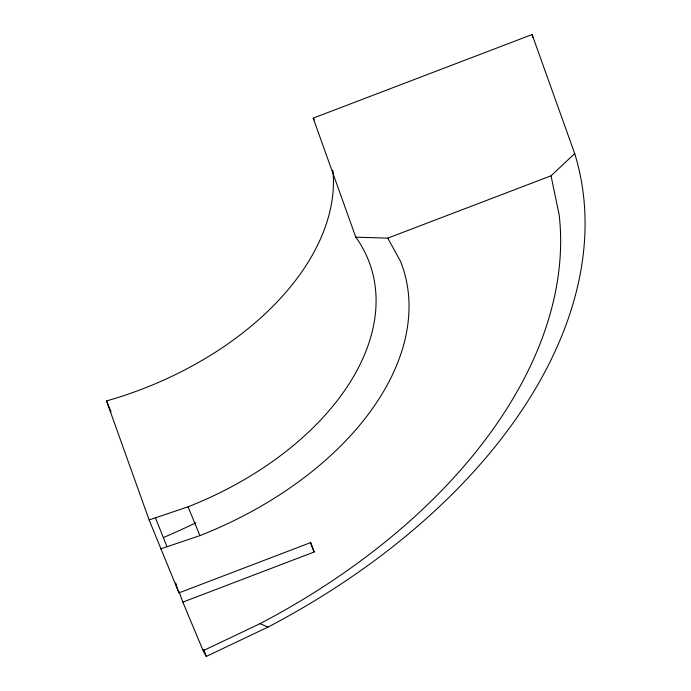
<?xml version="1.0" encoding="UTF-8"?>
<svg xmlns="http://www.w3.org/2000/svg" width="691" height="691" viewBox="0 0 691 691"><rect width="100%" height="100%" fill="white"/><g stroke="black" fill="none" stroke-linecap="round" stroke-linejoin="round"><path stroke-width="1.04" d="M355.787 237.16L387.781 238.136L551.047 175.799L574.705 153.566L532.087 34.55L313.17 118.144L355.787 237.16A266.052 167.792 -19.7 0 1 188.047 506.814L149.144 519.96L106.526 400.944A266.052 167.792 -19.7 0 0 332.898 170.28M179.021 591.487L182.83 602.129L203.163 650.715L259.989 623.679A542.945 342.425 -19.7 0 0 559.226 215.246L551.047 175.799M203.163 650.715L206.264 656.45L268.022 627.074A572.563 361.108 -19.7 0 0 574.705 153.566M149.144 519.96L178.96 592.878L310.311 542.72L314.18 551.979L182.83 602.129M160.562 548.922L199.915 535.62A295.878 186.605 -19.7 0 0 400.452 261.172L387.781 238.136M259.989 623.679L268.022 627.074M106.526 400.944L111.078 411.827M155.371 517.654L166.902 546.512M175.574 583.118L176.732 585.89M188.047 506.814L199.915 535.62M310.717 542.297L314.18 551.979M203.741 649.393L206.264 656.45M175.488 583.204L178.96 592.878M313.17 118.144A266.052 167.792 -19.7 0 1 314.388 119.871M532.087 34.55A572.563 361.108 -19.7 0 1 533.003 37.59M195.864 522.837A572.563 361.108 -19.7 0 1 163.655 537.434"/></g></svg>
